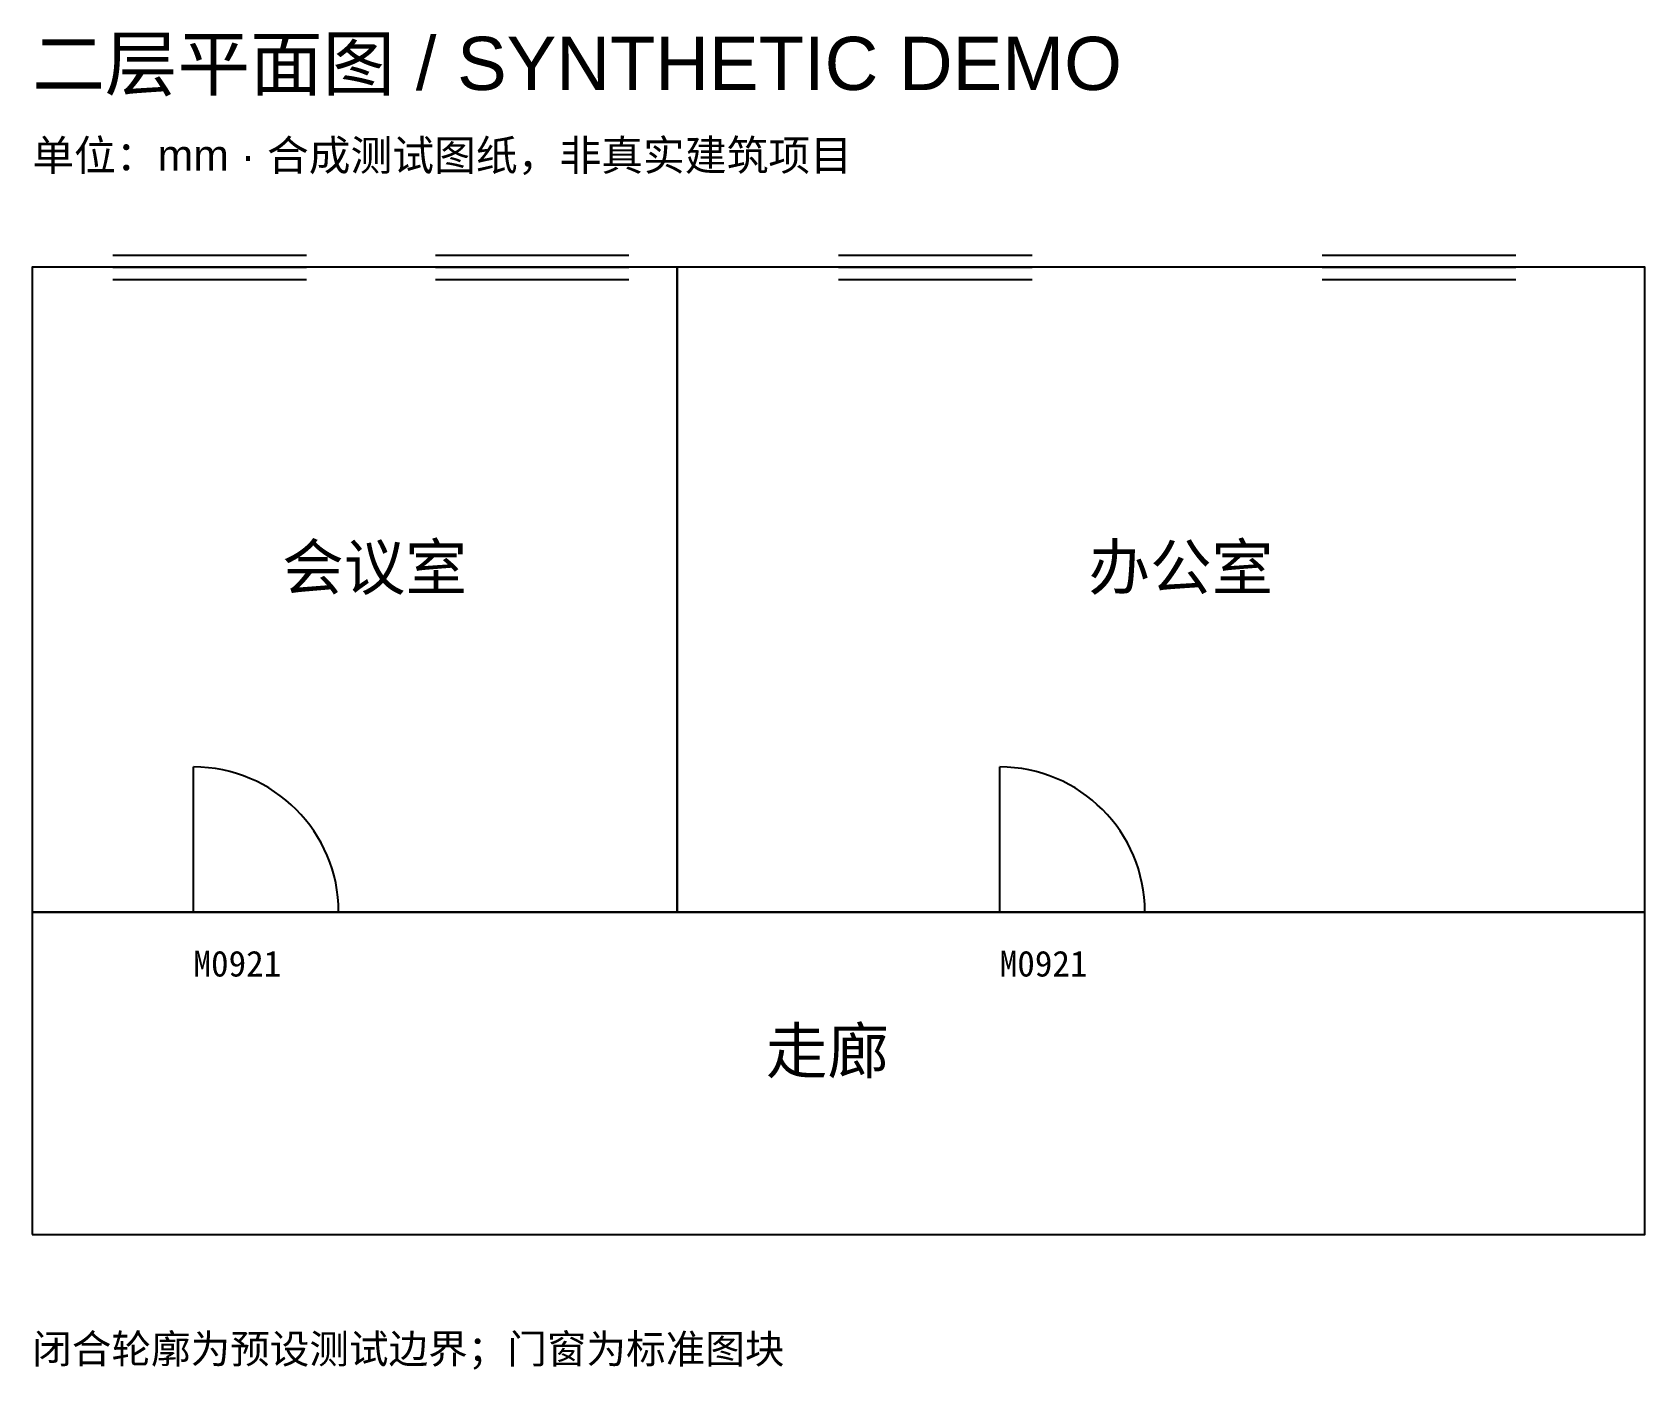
# Model space of a CAD drawing. Header units: millimetres. Extents: x 0 to 10000, y -840 to 7458.
import ezdxf

# ---------------------------------------------------------------- set-up
doc = ezdxf.new("R2010")
doc.units = ezdxf.units.MM
for name, color, linetype in [('DOOR', 1, 'Continuous'), ('NOTES', 7, 'Continuous'), ('ROOM_BOUNDARY', 3, 'Continuous'), ('ROOM_LABEL', 2, 'Continuous'), ('WALL', 7, 'Continuous'), ('WINDOW', 4, 'Continuous')]:
    doc.layers.add(name, color=color, linetype=linetype)
doc.styles.add('CJK', font='Arial Unicode.ttf')

# ---------------------------------------------------------------- blocks, each defined once
blk = doc.blocks.new('DOOR_M0921')
blk.add_line((0, 0), (0, 900))
blk.add_arc((0, 0), 900, 0, 90)
at = {"flags": 1}
for tag in ['WIDTH_MM', 'TYPE', 'HEIGHT_MM']:
    blk.add_attdef(tag, (0, -400), '', height=140, dxfattribs=at)
blk = doc.blocks.new('WINDOW_C1215')
for p, q in [((0, 75), (1200, 75)), ((0, 0), (1200, 0)), ((0, -75), (1200, -75))]:
    blk.add_line(p, q)

msp = doc.modelspace()

# ---------------------------------------------------------------- linework, layer by layer
at = {"layer": 'ROOM_BOUNDARY'}
for points in [[(0, 2000), (4000, 2000), (4000, 6000), (0, 6000)], [(4000, 2000), (10000, 2000), (10000, 6000), (4000, 6000)], [(0, 0), (10000, 0), (10000, 2000), (0, 2000)]]:
    msp.add_lwpolyline(points, close=True, dxfattribs=at)
at = {"layer": 'WALL'}
for p, q in [((4000, 2000), (4000, 6000)), ((0, 2000), (10000, 2000))]:
    msp.add_line(p, q, dxfattribs=at)
msp.add_lwpolyline([(0, 0), (10000, 0), (10000, 6000), (0, 6000)], close=True, dxfattribs=at)

# ---------------------------------------------------------------- block references
at = {"layer": 'DOOR'}
for p in [(1000, 2000), (6000, 2000)]:
    msp.add_blockref('DOOR_M0921', p, dxfattribs=at)
at = {"layer": 'WINDOW'}
for p in [(500, 6000), (2500, 6000), (5000, 6000), (8000, 6000)]:
    msp.add_blockref('WINDOW_C1215', p, dxfattribs=at)

# ---------------------------------------------------------------- texts
at = {"layer": 'DOOR'}
for p in [(1000, 1600), (6000, 1600)]:
    msp.add_text('M0921', height=160, dxfattribs=at).set_placement(p)
at = {"layer": 'NOTES', "style": 'CJK'}
for s, height, p in [('二层平面图 / SYNTHETIC DEMO', 330, (0, 7100)), ('单位：mm · 合成测试图纸，非真实建筑项目', 190, (0, 6600)), ('闭合轮廓为预设测试边界；门窗为标准图块', 180, (0, -800))]:
    msp.add_text(s, height=height, dxfattribs=at).set_placement(p)
at = {"layer": 'ROOM_LABEL', "style": 'CJK'}
for s, p in [('会议室', (1550, 4000)), ('办公室', (6550, 4000)), ('走廊', (4550, 1000))]:
    msp.add_text(s, height=280, dxfattribs=at).set_placement(p)

doc.saveas('drawing.dxf')
